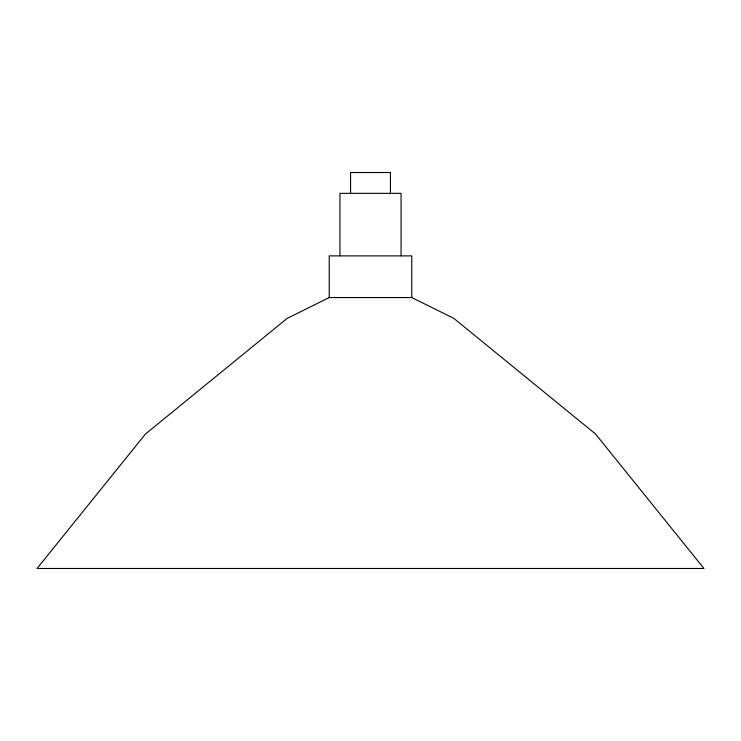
<?xml version="1.0" encoding="UTF-8"?>
<svg xmlns="http://www.w3.org/2000/svg" width="741" height="741" viewBox="0 0 741 741"><rect width="100%" height="100%" fill="white"/><g stroke="black" fill="none" stroke-linecap="round" stroke-linejoin="round"><path stroke-width="1.11" d="M329.226 297.558L287.137 318.398L145.421 434.059L37.05 568.486L703.95 568.486L595.579 434.059L453.863 318.398L411.774 297.558L329.226 297.558L329.226 255.877L411.774 255.877L411.774 297.558M401.066 255.877L401.066 193.355L339.934 193.355L339.934 255.877M390.442 193.355L390.442 172.514L350.558 172.514L350.558 193.355"/></g></svg>
